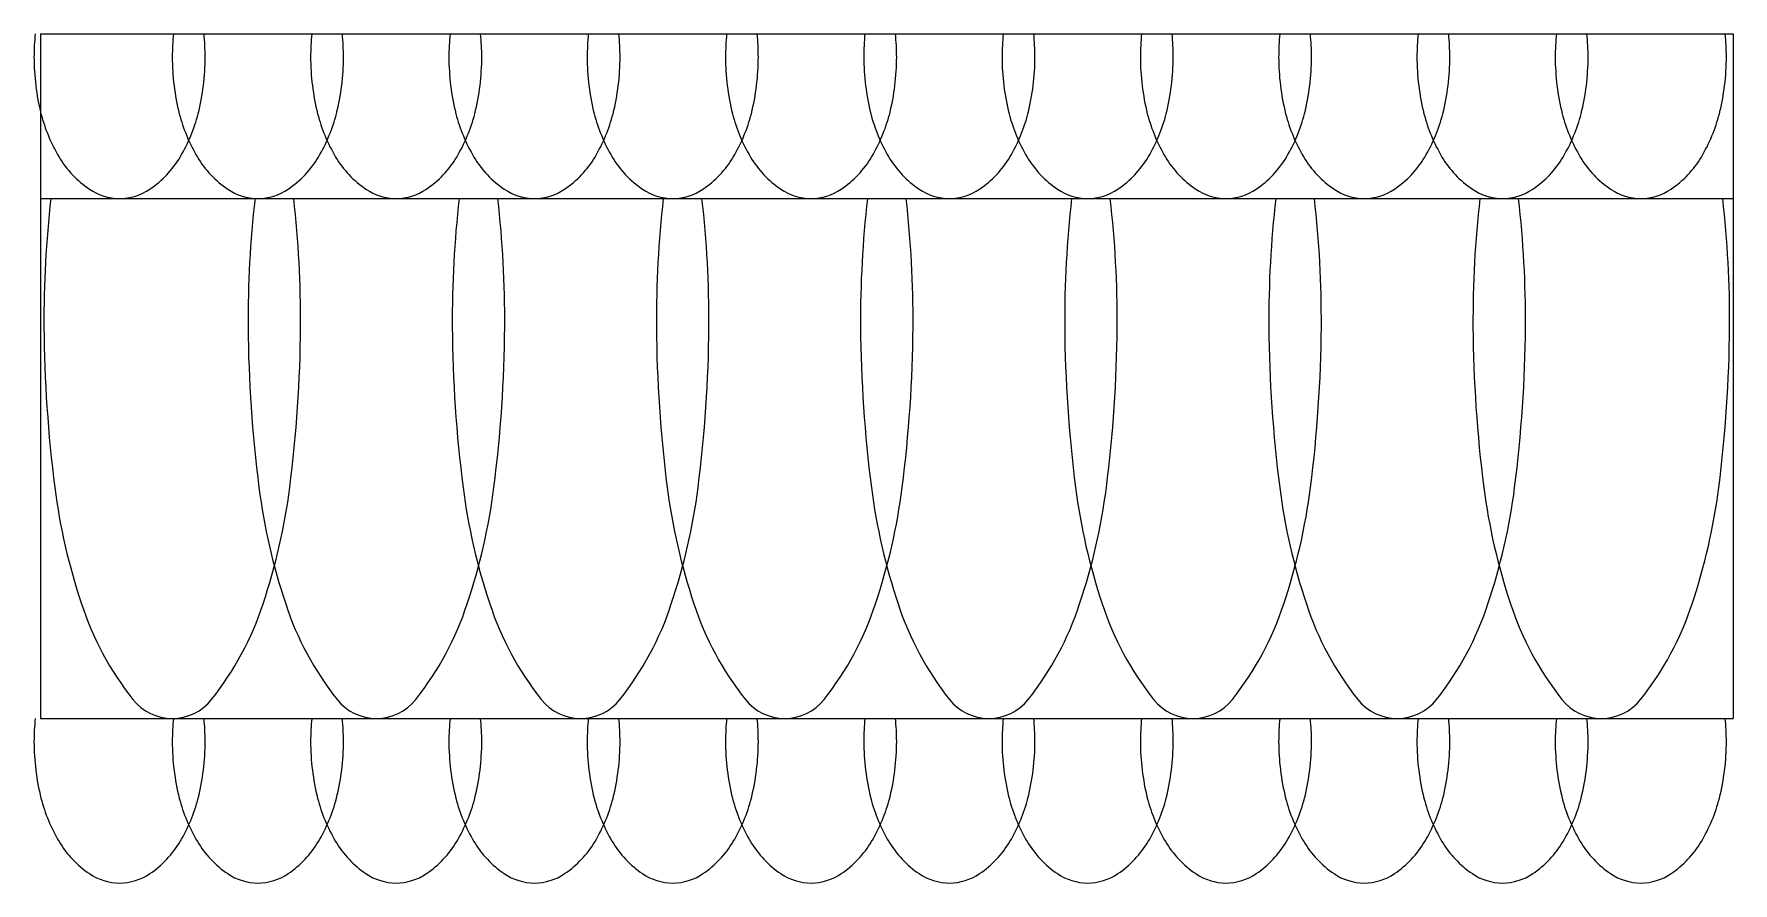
# Model space of a CAD drawing. Header units: metres. Extents: x 357 to 918, y 1529 to 1809.
import ezdxf

# ---------------------------------------------------------------- set-up
doc = ezdxf.new("R2010")
doc.units = ezdxf.units.M
for name, color, linetype in [('3', 3, 'Continuous'), ('4', 4, 'Continuous'), ('6', 7, 'Continuous')]:
    doc.layers.add(name, color=color, linetype=linetype)

msp = doc.modelspace()

# ---------------------------------------------------------------- linework, layer by layer
at = {"layer": '3'}
for points in [[(357.18, 1809.4, 0.02), (356.8, 1801.79, 0.06), (359.11, 1783.08, 0.07), (365.08, 1768.75, 0.11), (375.11, 1758.14, 0.15), (385.08, 1755.06, 0.15)], [(385.08, 1755.06, 0.15), (395.06, 1758.14, 0.11), (405.08, 1768.75, 0.07), (411.05, 1783.08, 0.06), (413.36, 1801.79, 0.02), (412.98, 1809.4, 0.07)], [(402.86, 1809.4, 0.02), (402.48, 1801.79, 0.06), (404.79, 1783.08, 0.07), (410.77, 1768.75, 0.11), (420.79, 1758.14, 0.15), (430.76, 1755.06, 0.15)], [(430.76, 1755.06, 0.15), (440.74, 1758.14, 0.11), (450.76, 1768.75, 0.07), (456.73, 1783.08, 0.06), (459.04, 1801.79, 0.02), (458.67, 1809.4, 0.07)], [(448.54, 1809.4, 0.02), (448.17, 1801.79, 0.06), (450.48, 1783.08, 0.07), (456.45, 1768.75, 0.11), (466.47, 1758.14, 0.15), (476.45, 1755.06, 0.15)], [(476.45, 1755.06, 0.15), (486.42, 1758.14, 0.11), (496.44, 1768.75, 0.07), (502.42, 1783.08, 0.06), (504.73, 1801.79, 0.02), (504.35, 1809.4, 0.07)], [(494.23, 1809.4, 0.02), (493.85, 1801.79, 0.06), (496.16, 1783.08, 0.07), (502.13, 1768.75, 0.11), (512.16, 1758.14, 0.15), (522.13, 1755.06, 0.15)], [(522.13, 1755.06, 0.15), (532.1, 1758.14, 0.11), (542.13, 1768.75, 0.07), (548.1, 1783.08, 0.06), (550.41, 1801.79, 0.02), (550.03, 1809.4, 0.07)], [(539.91, 1809.4, 0.02), (539.53, 1801.79, 0.06), (541.84, 1783.08, 0.07), (547.82, 1768.75, 0.11), (557.84, 1758.14, 0.15), (567.81, 1755.06, 0.15)], [(567.81, 1755.06, 0.15), (577.79, 1758.14, 0.11), (587.81, 1768.75, 0.07), (593.78, 1783.08, 0.06), (596.09, 1801.79, 0.02), (595.72, 1809.4, 0.07)], [(585.59, 1809.4, 0.02), (585.22, 1801.79, 0.06), (587.53, 1783.08, 0.07), (593.5, 1768.75, 0.11), (603.52, 1758.14, 0.15), (613.5, 1755.06, 0.15)], [(613.5, 1755.06, 0.15), (623.47, 1758.14, 0.11), (633.49, 1768.75, 0.07), (639.47, 1783.08, 0.06), (641.78, 1801.79, 0.02), (641.4, 1809.4, 0.07)], [(631.28, 1809.4, 0.02), (630.9, 1801.79, 0.06), (633.21, 1783.08, 0.07), (639.18, 1768.75, 0.11), (649.21, 1758.14, 0.15), (659.18, 1755.06, 0.15)], [(659.18, 1755.06, 0.15), (669.15, 1758.14, 0.11), (679.18, 1768.75, 0.07), (685.15, 1783.08, 0.06), (687.46, 1801.79, 0.02), (687.08, 1809.4, 0.07)], [(676.96, 1809.4, 0.02), (676.58, 1801.79, 0.06), (678.89, 1783.08, 0.07), (684.87, 1768.75, 0.11), (694.89, 1758.14, 0.15), (704.86, 1755.06, 0.15)], [(704.86, 1755.06, 0.15), (714.84, 1758.14, 0.11), (724.86, 1768.75, 0.07), (730.83, 1783.08, 0.06), (733.14, 1801.79, 0.02), (732.77, 1809.4, 0.07)], [(722.64, 1809.4, 0.02), (722.27, 1801.79, 0.06), (724.57, 1783.08, 0.07), (730.55, 1768.75, 0.11), (740.57, 1758.14, 0.15), (750.55, 1755.06, 0.15)], [(750.55, 1755.06, 0.15), (760.52, 1758.14, 0.11), (770.54, 1768.75, 0.07), (776.52, 1783.08, 0.06), (778.83, 1801.79, 0.02), (778.45, 1809.4, 0.07)], [(768.33, 1809.4, 0.02), (767.95, 1801.79, 0.06), (770.26, 1783.08, 0.07), (776.23, 1768.75, 0.11), (786.25, 1758.14, 0.15), (796.23, 1755.06, 0.15)], [(796.23, 1755.06, 0.15), (806.2, 1758.14, 0.11), (816.23, 1768.75, 0.07), (822.2, 1783.08, 0.06), (824.51, 1801.79, 0.02), (824.13, 1809.4, 0.07)], [(814.01, 1809.4, 0.02), (813.63, 1801.79, 0.06), (815.94, 1783.08, 0.07), (821.91, 1768.75, 0.11), (831.94, 1758.14, 0.15), (841.91, 1755.06, 0.15)], [(841.91, 1755.06, 0.15), (851.89, 1758.14, 0.11), (861.91, 1768.75, 0.07), (867.88, 1783.08, 0.06), (870.19, 1801.79, 0.02), (869.81, 1809.4, 0.07)], [(859.69, 1809.4, 0.02), (859.31, 1801.79, 0.06), (861.62, 1783.08, 0.07), (867.6, 1768.75, 0.11), (877.62, 1758.14, 0.15), (887.59, 1755.06, 0.15)], [(887.59, 1755.06, 0.15), (897.57, 1758.14, 0.11), (907.59, 1768.75, 0.07), (913.56, 1783.08, 0.06), (915.87, 1801.79, 0.02), (915.5, 1809.4, 0.07)], [(362.38, 1755.06, 0.03), (360.09, 1712.66, 0.03), (363.67, 1659.66, 0.05), (372.51, 1621.2, 0.09), (389.48, 1589.61, 0.23), (402.48, 1583.32, 0.23)], [(402.48, 1583.32, 0.23), (415.48, 1589.61, 0.09), (432.46, 1621.2, 0.05), (441.29, 1659.66, 0.03), (444.88, 1712.66, 0.03), (442.59, 1755.06, 0.05)], [(429.82, 1755.06, 0.03), (427.53, 1712.66, 0.03), (431.11, 1659.66, 0.05), (439.95, 1621.2, 0.09), (456.92, 1589.61, 0.23), (469.92, 1583.32, 0.23)], [(469.92, 1583.32, 0.23), (482.92, 1589.61, 0.09), (499.9, 1621.2, 0.05), (508.73, 1659.66, 0.03), (512.31, 1712.66, 0.03), (510.03, 1755.06, 0.05)], [(497.25, 1755.06, 0.03), (494.97, 1712.66, 0.03), (498.55, 1659.66, 0.05), (507.38, 1621.2, 0.09), (524.36, 1589.61, 0.23), (537.36, 1583.32, 0.23)], [(537.36, 1583.32, 0.23), (550.36, 1589.61, 0.09), (567.33, 1621.2, 0.05), (576.17, 1659.66, 0.03), (579.75, 1712.66, 0.03), (577.46, 1755.06, 0.05)], [(564.69, 1755.06, 0.03), (562.4, 1712.66, 0.03), (565.98, 1659.66, 0.05), (574.82, 1621.2, 0.09), (591.79, 1589.61, 0.23), (604.79, 1583.32, 0.23)], [(604.79, 1583.32, 0.23), (617.8, 1589.61, 0.09), (634.77, 1621.2, 0.05), (643.6, 1659.66, 0.03), (647.19, 1712.66, 0.03), (644.9, 1755.06, 0.05)], [(632.13, 1755.06, 0.03), (629.84, 1712.66, 0.03), (633.42, 1659.66, 0.05), (642.26, 1621.2, 0.09), (659.23, 1589.61, 0.23), (672.23, 1583.32, 0.23)], [(672.23, 1583.32, 0.23), (685.23, 1589.61, 0.09), (702.21, 1621.2, 0.05), (711.04, 1659.66, 0.03), (714.62, 1712.66, 0.03), (712.34, 1755.06, 0.05)], [(699.56, 1755.06, 0.03), (697.28, 1712.66, 0.03), (700.86, 1659.66, 0.05), (709.69, 1621.2, 0.09), (726.67, 1589.61, 0.23), (739.67, 1583.32, 0.23)], [(739.67, 1583.32, 0.23), (752.67, 1589.61, 0.09), (769.64, 1621.2, 0.05), (778.48, 1659.66, 0.03), (782.06, 1712.66, 0.03), (779.77, 1755.06, 0.05)], [(767, 1755.06, 0.03), (764.71, 1712.66, 0.03), (768.3, 1659.66, 0.05), (777.13, 1621.2, 0.09), (794.1, 1589.61, 0.23), (807.11, 1583.32, 0.23)], [(807.11, 1583.32, 0.23), (820.11, 1589.61, 0.09), (837.08, 1621.2, 0.05), (845.92, 1659.66, 0.03), (849.5, 1712.66, 0.03), (847.21, 1755.06, 0.05)], [(834.44, 1755.06, 0.03), (832.15, 1712.66, 0.03), (835.73, 1659.66, 0.05), (844.57, 1621.2, 0.09), (861.54, 1589.61, 0.23), (874.54, 1583.32, 0.23)], [(874.54, 1583.32, 0.23), (887.54, 1589.61, 0.09), (904.52, 1621.2, 0.05), (913.35, 1659.66, 0.03), (916.93, 1712.66, 0.03), (914.65, 1755.06, 0.05)]]:
    msp.add_lwpolyline(points, format="xyb", dxfattribs=at)
at = {"layer": '4'}
for p, q in [((358.98, 1809.4), (358.98, 1583.32)), ((918.05, 1809.4), (918.05, 1583.32)), ((358.98, 1755.06), (918.05, 1755.06)), ((358.98, 1583.32), (918.05, 1583.32))]:
    msp.add_line(p, q, dxfattribs=at)
at = {"layer": '6'}
msp.add_line((358.98, 1809.4), (918.05, 1809.4), dxfattribs=at)
for points in [[(357.18, 1583.32, 0.02), (356.8, 1575.71, 0.06), (359.11, 1556.99, 0.07), (365.08, 1542.66, 0.11), (375.11, 1532.06, 0.15), (385.08, 1528.97, 0.15)], [(385.08, 1528.97, 0.15), (395.06, 1532.06, 0.11), (405.08, 1542.66, 0.07), (411.05, 1556.99, 0.06), (413.36, 1575.71, 0.02), (412.98, 1583.32, 0.07)], [(402.86, 1583.32, 0.02), (402.48, 1575.71, 0.06), (404.79, 1556.99, 0.07), (410.77, 1542.66, 0.11), (420.79, 1532.06, 0.15), (430.76, 1528.97, 0.15)], [(430.76, 1528.97, 0.15), (440.74, 1532.06, 0.11), (450.76, 1542.66, 0.07), (456.73, 1556.99, 0.06), (459.04, 1575.71, 0.02), (458.67, 1583.32, 0.07)], [(448.54, 1583.32, 0.02), (448.17, 1575.71, 0.06), (450.48, 1556.99, 0.07), (456.45, 1542.66, 0.11), (466.47, 1532.06, 0.15), (476.45, 1528.97, 0.15)], [(476.45, 1528.97, 0.15), (486.42, 1532.06, 0.11), (496.44, 1542.66, 0.07), (502.42, 1556.99, 0.06), (504.73, 1575.71, 0.02), (504.35, 1583.32, 0.07)], [(494.23, 1583.32, 0.02), (493.85, 1575.71, 0.06), (496.16, 1556.99, 0.07), (502.13, 1542.66, 0.11), (512.16, 1532.06, 0.15), (522.13, 1528.97, 0.15)], [(522.13, 1528.97, 0.15), (532.1, 1532.06, 0.11), (542.13, 1542.66, 0.07), (548.1, 1556.99, 0.06), (550.41, 1575.71, 0.02), (550.03, 1583.32, 0.07)], [(539.91, 1583.32, 0.02), (539.53, 1575.71, 0.06), (541.84, 1556.99, 0.07), (547.82, 1542.66, 0.11), (557.84, 1532.06, 0.15), (567.81, 1528.97, 0.15)], [(567.81, 1528.97, 0.15), (577.79, 1532.06, 0.11), (587.81, 1542.66, 0.07), (593.78, 1556.99, 0.06), (596.09, 1575.71, 0.02), (595.72, 1583.32, 0.07)], [(585.59, 1583.32, 0.02), (585.22, 1575.71, 0.06), (587.53, 1556.99, 0.07), (593.5, 1542.66, 0.11), (603.52, 1532.06, 0.15), (613.5, 1528.97, 0.15)], [(613.5, 1528.97, 0.15), (623.47, 1532.06, 0.11), (633.49, 1542.66, 0.07), (639.47, 1556.99, 0.06), (641.78, 1575.71, 0.02), (641.4, 1583.32, 0.07)], [(631.28, 1583.32, 0.02), (630.9, 1575.71, 0.06), (633.21, 1556.99, 0.07), (639.18, 1542.66, 0.11), (649.21, 1532.06, 0.15), (659.18, 1528.97, 0.15)], [(659.18, 1528.97, 0.15), (669.15, 1532.06, 0.11), (679.18, 1542.66, 0.07), (685.15, 1556.99, 0.06), (687.46, 1575.71, 0.02), (687.08, 1583.32, 0.07)], [(676.96, 1583.32, 0.02), (676.58, 1575.71, 0.06), (678.89, 1556.99, 0.07), (684.87, 1542.66, 0.11), (694.89, 1532.06, 0.15), (704.86, 1528.97, 0.15)], [(704.86, 1528.97, 0.15), (714.84, 1532.06, 0.11), (724.86, 1542.66, 0.07), (730.83, 1556.99, 0.06), (733.14, 1575.71, 0.02), (732.77, 1583.32, 0.07)], [(722.64, 1583.32, 0.02), (722.27, 1575.71, 0.06), (724.57, 1556.99, 0.07), (730.55, 1542.66, 0.11), (740.57, 1532.06, 0.15), (750.55, 1528.97, 0.15)], [(750.55, 1528.97, 0.15), (760.52, 1532.06, 0.11), (770.54, 1542.66, 0.07), (776.52, 1556.99, 0.06), (778.83, 1575.71, 0.02), (778.45, 1583.32, 0.07)], [(768.33, 1583.32, 0.02), (767.95, 1575.71, 0.06), (770.26, 1556.99, 0.07), (776.23, 1542.66, 0.11), (786.25, 1532.06, 0.15), (796.23, 1528.97, 0.15)], [(796.23, 1528.97, 0.15), (806.2, 1532.06, 0.11), (816.23, 1542.66, 0.07), (822.2, 1556.99, 0.06), (824.51, 1575.71, 0.02), (824.13, 1583.32, 0.07)], [(814.01, 1583.32, 0.02), (813.63, 1575.71, 0.06), (815.94, 1556.99, 0.07), (821.91, 1542.66, 0.11), (831.94, 1532.06, 0.15), (841.91, 1528.97, 0.15)], [(841.91, 1528.97, 0.15), (851.89, 1532.06, 0.11), (861.91, 1542.66, 0.07), (867.88, 1556.99, 0.06), (870.19, 1575.71, 0.02), (869.81, 1583.32, 0.07)], [(859.69, 1583.32, 0.02), (859.31, 1575.71, 0.06), (861.62, 1556.99, 0.07), (867.6, 1542.66, 0.11), (877.62, 1532.06, 0.15), (887.59, 1528.97, 0.15)], [(887.59, 1528.97, 0.15), (897.57, 1532.06, 0.11), (907.59, 1542.66, 0.07), (913.56, 1556.99, 0.06), (915.87, 1575.71, 0.02), (915.5, 1583.32, 0.07)]]:
    msp.add_lwpolyline(points, format="xyb", dxfattribs=at)

doc.saveas('drawing.dxf')
